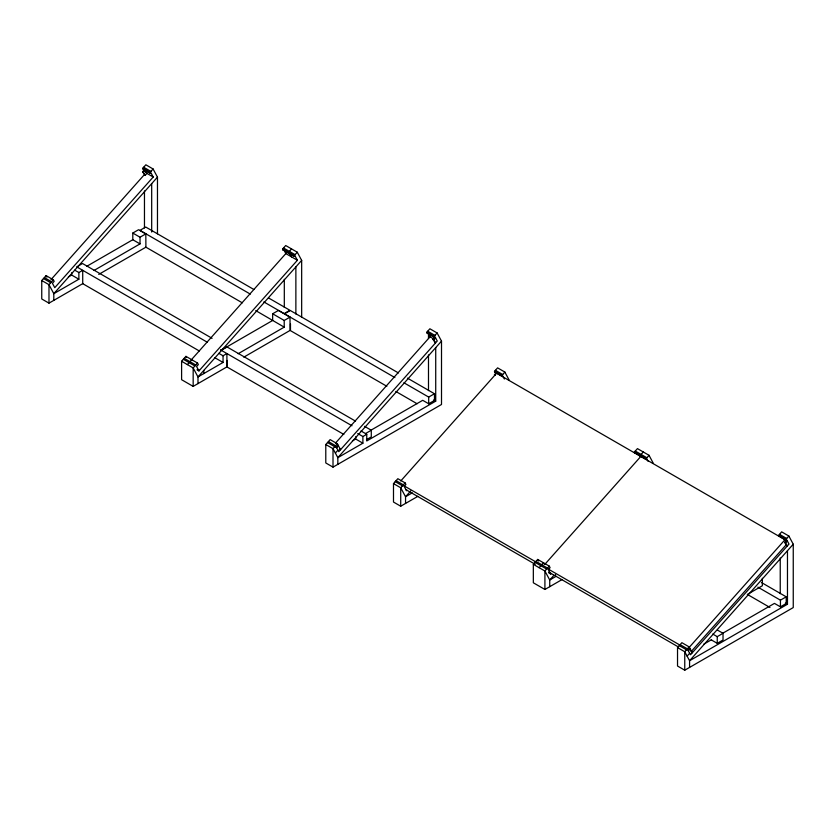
<?xml version="1.0" encoding="UTF-8"?>
<svg xmlns="http://www.w3.org/2000/svg" width="835" height="835" viewBox="0 0 835 835"><rect width="100%" height="100%" fill="white"/><g stroke="black" fill="none" stroke-linecap="round" stroke-linejoin="round"><path stroke-width="1.25" d="M83.009 283.493L48.983 303.147L41.75 298.972L41.75 280.518L46.102 275.623L53.336 279.798L54.16 281.332L52.417 283.295L54.766 287.668L153.212 177.01L150.885 172.678L150.123 173.221L142.9 169.046L142.806 168.221L145.854 164.798L153.087 168.973L157.471 177.145L157.471 233.821M153.087 168.973L150.029 172.396L150.123 173.221M197.029 369.801L198.949 370.917L297.396 260.259L295.068 255.917L294.306 256.46L282.741 249.78L282.658 248.966L285.706 245.532L297.27 252.212L301.665 260.395L301.665 317.279M297.27 252.212L294.223 255.646L294.306 256.46M336.213 447.132L338.801 451.651L437.248 340.993L434.91 336.662L434.158 337.204L426.925 333.029L426.842 332.205L429.889 328.781L437.112 332.956L441.506 341.129L441.506 404.484L333.008 467.13L325.786 462.955L325.786 444.512L330.138 439.607L337.371 443.782L340.544 449.7L339.574 449.136M434.158 337.204L434.064 336.38L437.112 332.956M687.946 650.215L690.545 654.734L788.991 544.076L786.653 539.734L785.902 540.276L494.644 372.118L494.55 371.304L497.597 367.87L504.831 372.045L509.214 380.217M504.831 372.045L501.658 375.907L502.628 375.75L504.371 379.007M634.809 452.81L634.391 452.038L637.449 448.614L649.014 455.294L653.398 463.467M649.014 455.294L645.852 459.156L646.812 458.999L647.97 461.16M779.431 535.559L778.471 535.726L781.633 531.853L788.856 536.028L793.25 544.211L793.25 607.567L684.752 670.202L677.529 666.027L677.529 647.584L681.882 642.689L689.105 646.864L692.288 652.772L689.199 648.263L690.159 648.816L688.395 650.736M788.856 536.028L785.808 539.462L785.902 540.276M336.453 447.278L338.196 445.316M688.197 650.361L689.929 648.398L688.979 647.856M142.618 171.739L144.34 169.766L145.3 170.33L146.95 173.398L145.207 175.35L142.618 171.739L145.207 175.35M496.084 372.848L494.351 374.821L495.301 375.364M143.557 172.281L145.3 170.33M51.008 279.6L144.236 174.797M53.336 279.798L48.983 284.693L48.983 303.147M157.471 177.145L53.805 293.68L53.805 300.36M218.843 353.351L223.049 355.783L226.901 353.549L226.901 366.909L193.167 386.386L181.602 379.706L181.602 361.263L185.954 356.368L197.519 363.048L198.344 364.582L196.601 366.534L198.949 370.917M283.503 249.237L282.741 249.78M191.267 359.875L285.831 253.579L284.088 250.323M187.384 364.603L191.737 359.708L192.165 360.511M291.488 248.872L288.325 252.744L289.286 252.577M197.519 363.048L193.167 367.943L193.167 386.386M301.665 260.395L197.989 376.919L197.989 383.599M335.461 443.103L430.015 336.818L427.687 332.487M337.371 443.782L333.008 448.677L333.008 467.13M432.885 339.323L434.628 337.371L435.599 337.924L433.824 339.866L435.505 342.955L432.885 339.323L433.824 339.866M335.357 453.061L337.977 450.117M441.506 341.129L337.841 457.663L337.841 464.343M417.907 496.303L400.716 506.219L393.494 502.044L393.494 483.601L397.846 478.705L405.079 482.88L405.904 484.415L404.161 486.367L406.509 490.75L406.958 490.249M400.758 480.97L496.595 373.245M405.079 482.88L400.716 487.776L400.716 506.219M410.747 490.917L405.549 496.752L405.549 503.432M562.091 579.542L544.911 589.468L533.335 582.788L533.335 564.345L537.698 559.44L549.263 566.12L550.088 567.654L548.345 569.616L550.693 573.989L551.142 573.488M539.128 567.675L543.481 562.78L544.305 564.314M643.232 451.954L640.059 455.816L641.029 455.659M544.942 564.22L640.779 456.495M549.263 566.12L544.911 571.015L544.911 589.468M553.866 575.357L549.733 580.001L549.733 586.681M689.105 646.864L684.752 651.759L684.752 670.202M689.125 647.459L784.963 539.734L786.038 541.727M784.629 542.406L786.372 540.443L787.332 540.997L785.568 542.948L787.248 546.027L784.629 542.406L785.568 542.948M687.101 656.133L689.72 653.2M691.265 651.457L786.246 544.702M793.25 544.211L689.574 660.735L689.574 667.416M86.725 266.323L132.796 239.728L132.796 233.048L138.589 229.709L145.812 233.883L145.906 247.181L242.286 302.823M77.707 266.302L82.529 263.516L212.069 338.311M68.366 276.928L71.633 275.039L78.866 279.214L78.866 272.534L74.732 270.154M78.866 272.534L82.717 270.31L82.717 283.66L199.262 350.95M132.796 233.048L140.029 237.224L145.812 233.883M78.866 279.214L53.805 293.68L48.983 284.693L41.75 280.518M93.958 270.498L140.029 243.893L140.029 237.224M98.728 274.412L145.906 247.181M226.577 347.068L272.648 320.463L272.648 313.783L278.431 310.443L289.995 317.123L290.089 330.42L243.83 357.14M220.931 350.105L226.713 346.765M221.317 350.324L227.099 346.984L355.512 421.122M272.648 313.783L284.213 320.463L289.995 317.123M223.049 355.783L223.049 362.453L197.989 376.919L193.167 367.943L181.602 361.263M238.142 353.737L284.213 327.143L284.213 320.463M352.401 440.911L355.668 439.022L362.891 443.197L362.891 436.517L357.735 433.542M370.803 430.286L422.708 400.309L428.689 403.764L434.471 400.424L434.471 393.744L407.438 378.14M365.5 433.574L371.283 430.234L371.283 436.903L366.461 439.69M403.91 382.774L428.689 397.084L434.471 393.744M362.891 436.517L366.753 434.294L366.753 440.974L435.724 401.144L435.724 347.631M362.891 443.197L337.841 457.663L333.008 448.677L325.786 444.512M412.281 492.869L405.549 496.752L400.716 487.776L393.494 483.601M747.315 594.447L762.365 585.763L762.365 578.29M703.696 644.244L711.556 639.704M722.786 633.222L774.452 603.392L780.433 606.836L786.215 603.507L786.215 596.827L761.436 582.517M712.735 634.047L717.244 636.646L723.026 633.306L723.026 639.986L717.244 643.326L711.263 639.871M757.898 587.151L780.433 600.167L786.215 596.827M787.468 550.703L787.468 604.227L689.574 660.735L684.752 651.759L677.529 647.584M335.712 447.142L336.651 447.664L338.415 445.744L337.455 445.18M143.672 167.24L150.905 171.415M283.524 247.985L295.089 254.665M427.708 331.224L434.941 335.399M495.416 370.322L502.649 374.498M635.268 451.057L646.833 457.737M779.452 534.306L786.685 538.481M142.806 168.221L150.029 172.396M282.658 248.966L294.223 255.646M426.842 332.205L434.064 336.38M494.55 371.304L501.772 375.479M634.391 452.038L645.966 458.718M778.585 535.287L785.808 539.462M142.691 168.66L150.446 173.169M282.543 249.404L294.63 256.408M426.727 332.643L433.95 336.818M494.435 371.742L502.19 376.241M634.276 452.476L646.373 459.49M778.471 535.726L786.226 540.224M153.212 177.01L145.979 172.835L144.34 169.766M285.831 253.579L297.396 260.259M430.015 336.818L434.19 339.229M253.85 289.474L145.718 227.036L139.936 230.376L250.323 294.108M268.494 297.928L289.902 310.276L284.119 313.616L263.839 301.915M398.42 372.932L290.288 310.505L284.505 313.845L394.892 377.577M433.657 399.955L435.724 401.144M785.401 603.037L787.468 604.227M132.796 239.728L140.029 243.893M255.729 310.589L284.213 327.143M386.855 386.292L290.476 330.65L290.476 323.97M395.821 391.458L417.114 403.754M747.565 594.541L769.974 607.483M364.519 426.33L371.283 430.234M717.39 630.06L723.026 633.306M76.59 266.772L207.414 342.298M220.597 349.907L351.984 425.767M360.991 430.964L366.753 434.294M214.637 357.599L223.049 362.453M343.832 434.419L227.287 367.129L227.287 360.449M44.359 277.585L51.593 281.76M184.211 358.33L195.776 364.999M328.395 441.569L335.628 445.744M396.103 480.657L403.336 484.832M535.955 561.402L547.52 568.082M680.139 644.651L687.372 648.816M403.535 485.521L536.456 562.258M547.718 568.76L680.64 645.497M43.493 278.566L50.716 282.741M183.335 359.3L194.91 365.98M327.529 442.55L334.752 446.725M395.237 481.638L402.46 485.813M535.078 562.383L546.643 569.063M679.272 645.622L686.495 649.797M197.467 369.3L199.398 370.416M405.674 489.508L535.225 564.303M548.741 572.1L678.281 646.895M548.772 572.883L550.693 573.989M533.335 564.345L544.911 571.015L549.733 580.001L555.515 576.661L555.515 574.553M537.698 559.44L538.523 560.984M289.87 253.663L291.613 256.919M185.954 356.368L186.382 357.171M46.102 275.623L46.927 277.157M780.433 600.167L780.433 606.836M780.234 557.999L780.234 593.685M717.244 636.646L717.244 643.326M428.689 397.084L428.689 403.764M428.491 333.99L428.491 338.53M428.491 354.927L428.491 390.603M355.668 436.799L355.668 439.022M295.872 266.887L295.872 314.033M284.307 279.328L284.307 307.363M203.771 370.427L203.771 373.589M151.688 183.648L151.688 232.067M144.465 190.944L144.465 227.892M71.633 272.815L71.633 275.039"/></g></svg>
